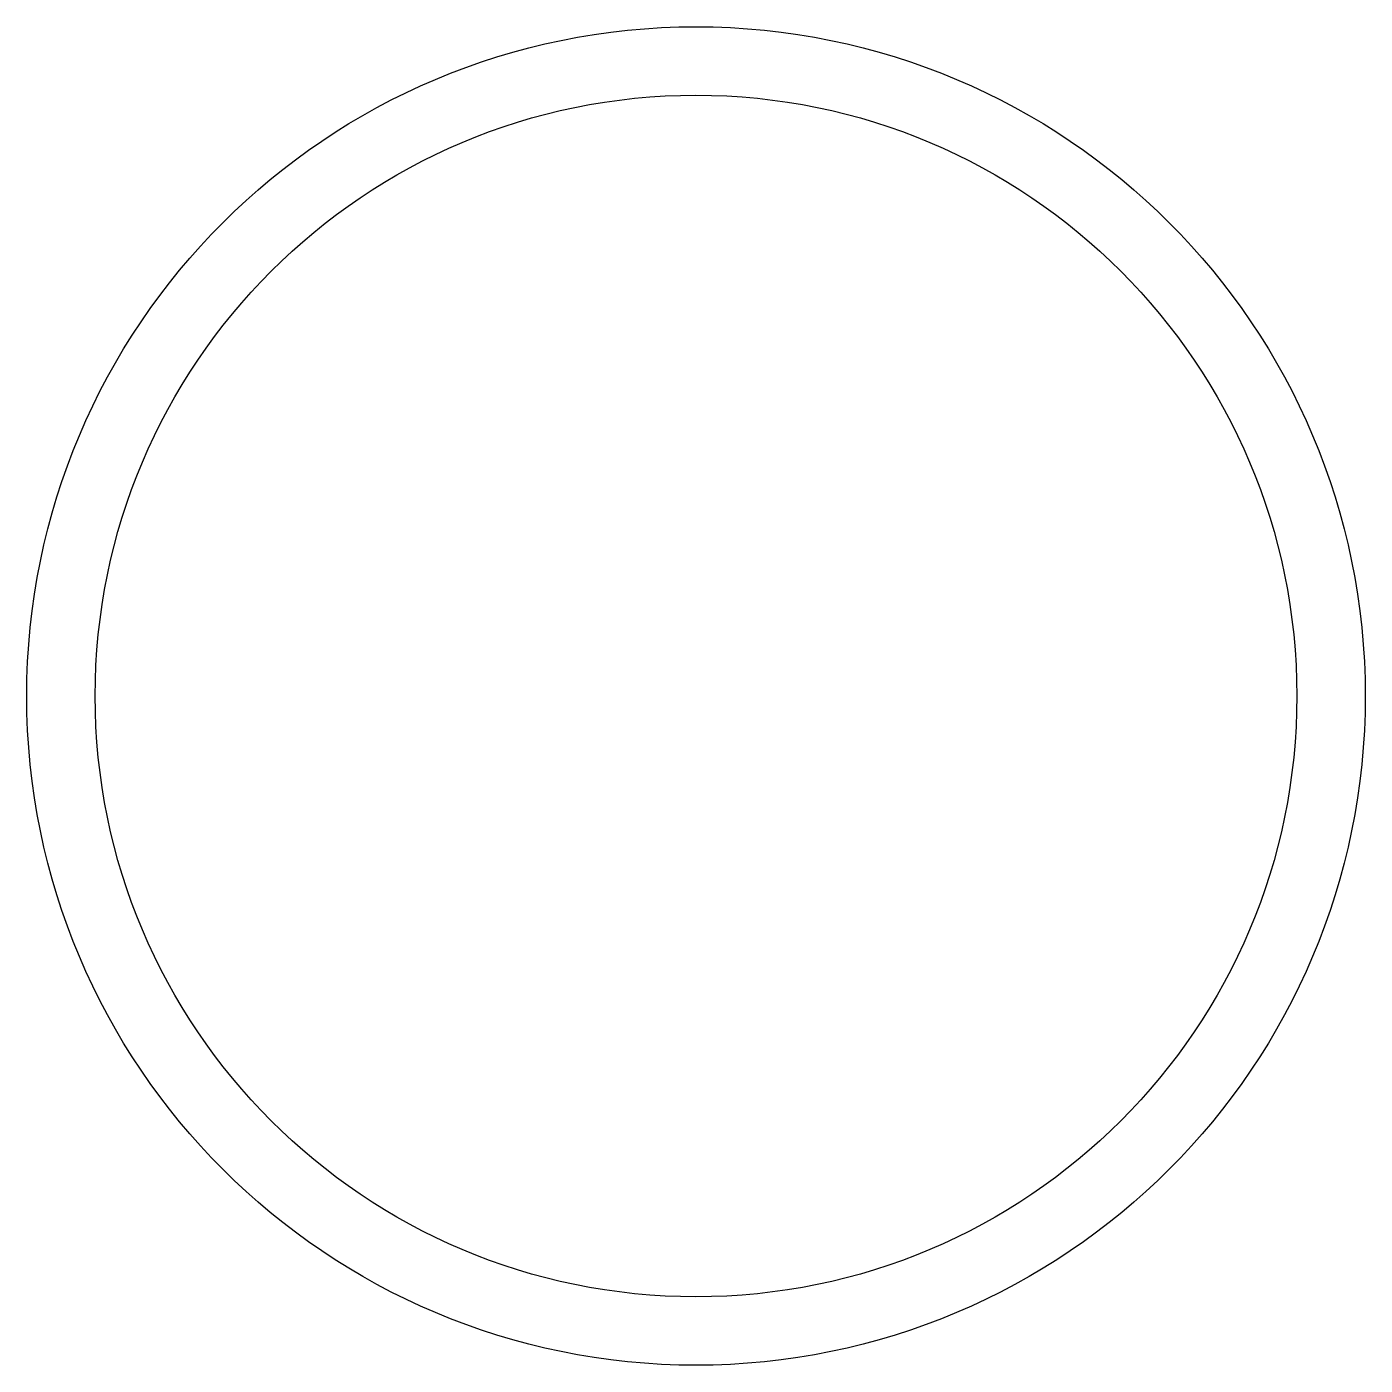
# Model space of a CAD drawing. Extents: x 139.1 to 179.2, y 191.9 to 232.
import ezdxf

# ---------------------------------------------------------------- set-up
doc = ezdxf.new("R2010")
doc.units = 0
doc.header["$LTSCALE"] = 15
doc.layers.get('0').update_dxf_attribs({"linetype": 'CONTINUOUS'})

msp = doc.modelspace()

# ---------------------------------------------------------------- linework, layer by layer
at = {"color": 0, "linetype": 'BYBLOCK'}
for radius in [20.05, 18]:
    msp.add_circle((159.193, 211.905), radius, dxfattribs=at)

doc.saveas('drawing.dxf')
